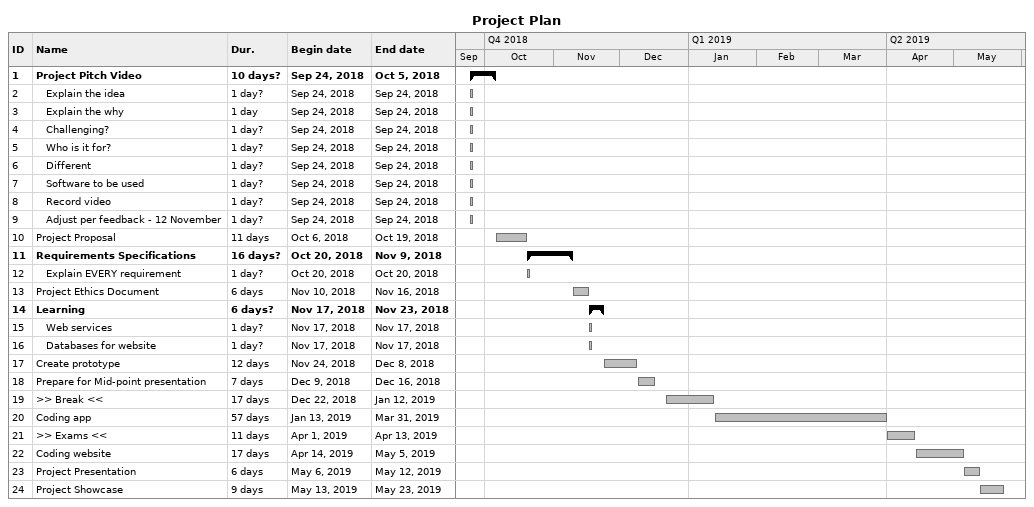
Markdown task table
Project Plan

| ID | Level | Task | Duration | Start | Finish |
|---|---|---|---|---|---|
| 1 | 1 | **Project Pitch Video** | 10d? | 2018-09-24 | 2018-10-05 |
| 2 | 2 | Explain the idea | 1d? | 2018-09-24 | 2018-09-24 |
| 3 | 2 | Explain the why | 1d | 2018-09-24 | 2018-09-24 |
| 4 | 2 | Challenging? | 1d? | 2018-09-24 | 2018-09-24 |
| 5 | 2 | Who is it for? | 1d? | 2018-09-24 | 2018-09-24 |
| 6 | 2 | Different | 1d? | 2018-09-24 | 2018-09-24 |
| 7 | 2 | Software to be used | 1d? | 2018-09-24 | 2018-09-24 |
| 8 | 2 | Record video | 1d? | 2018-09-24 | 2018-09-24 |
| 9 | 2 | Adjust per feedback - 12 November | 1d? | 2018-09-24 | 2018-09-24 |
| 10 | 1 | Project Proposal | 11d | 2018-10-06 | 2018-10-19 |
| 11 | 1 | **Requirements Specifications** | 16d? | 2018-10-20 | 2018-11-09 |
| 12 | 2 | Explain EVERY requirement | 1d? | 2018-10-20 | 2018-10-20 |
| 13 | 1 | Project Ethics Document | 6d | 2018-11-10 | 2018-11-16 |
| 14 | 1 | **Learning** | 6d? | 2018-11-17 | 2018-11-23 |
| 15 | 2 | Web services | 1d? | 2018-11-17 | 2018-11-17 |
| 16 | 2 | Databases for website | 1d? | 2018-11-17 | 2018-11-17 |
| 17 | 1 | Create prototype | 12d | 2018-11-24 | 2018-12-08 |
| 18 | 1 | Prepare for Mid-point presentation | 7d | 2018-12-09 | 2018-12-16 |
| 19 | 1 | >> Break << | 17d | 2018-12-22 | 2019-01-12 |
| 20 | 1 | Coding app | 57d | 2019-01-13 | 2019-03-31 |
| 21 | 1 | >> Exams << | 11d | 2019-04-01 | 2019-04-13 |
| 22 | 1 | Coding website | 17d | 2019-04-14 | 2019-05-05 |
| 23 | 1 | Project Presentation | 6d | 2019-05-06 | 2019-05-12 |
| 24 | 1 | Project Showcase | 9d | 2019-05-13 | 2019-05-23 |
